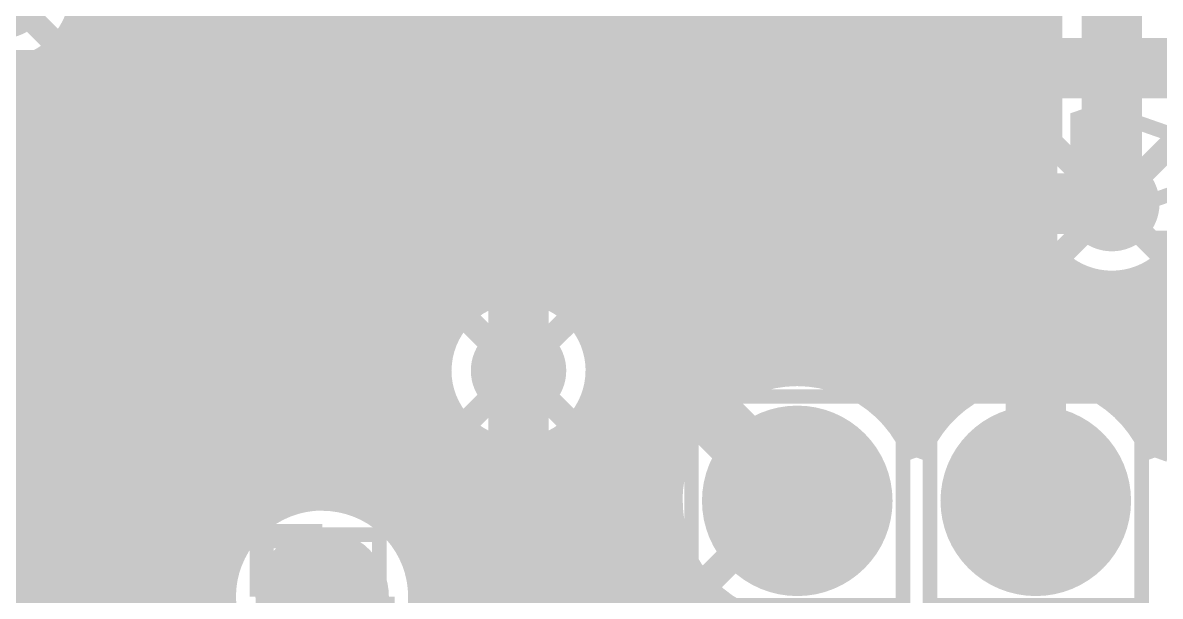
# Model space of a CAD drawing. Extents: x -5 to 90, y -49 to 54.
# Drawn here: x 19.26 to 31.19, y 18.03 to 24.05 of the extents above; entities that cross this region are included whole.
import ezdxf

# ---------------------------------------------------------------- set-up
doc = ezdxf.new("R2010")
doc.units = 0
doc.header["$MEASUREMENT"] = 0
doc.layers.get('0').update_dxf_attribs({"linetype": 'CONTINUOUS'})
for name, color, linetype in [('22-310-0_BOT', 7, 'CONTINUOUS'), ('22-310-0_DRD', 7, 'CONTINUOUS'), ('22-310-0_DRL', 2, 'CONTINUOUS'), ('22-310-0_SMB', 4, 'CONTINUOUS'), ('22-310-0_SMT', 3, 'CONTINUOUS'), ('22-310-0_SPT', 5, 'CONTINUOUS'), ('22-310-0_SSB', 10, 'CONTINUOUS'), ('22-310-0_SST', 14, 'CONTINUOUS'), ('22-310-0_TOP', 9, 'CONTINUOUS'), ('THRUHOLE_NPT', 11, 'CONTINUOUS'), ('THRUHOLE_TAP', 13, 'CONTINUOUS')]:
    doc.layers.add(name, color=color, linetype=linetype)

# ---------------------------------------------------------------- blocks, each defined once
blk = doc.blocks.new('ROUND_15')
at = {"const_width": 0.99949}
blk.add_lwpolyline([(-0.499744, 0, 1), (0.499744, 0, 1)], format="xyb", close=True, dxfattribs=at)
blk = doc.blocks.new('ROUND_19')
at = {"const_width": 0.69977}
blk.add_lwpolyline([(-0.349884, 0, 1), (0.349884, 0, 1)], format="xyb", close=True, dxfattribs=at)
blk = doc.blocks.new('ROUND_39')
at = {"const_width": 0.50038}
blk.add_lwpolyline([(-0.25019, 0, 1), (0.25019, 0, 1)], format="xyb", close=True, dxfattribs=at)
blk = doc.blocks.new('ROUND_48')
at = {"const_width": 0.59944}
blk.add_lwpolyline([(-0.29972, 0, 1), (0.29972, 0, 1)], format="xyb", close=True, dxfattribs=at)
blk = doc.blocks.new('ROUND_50')
at = {"const_width": 0.10033}
blk.add_lwpolyline([(-0.050164, 0, 1), (0.050164, 0, 1)], format="xyb", close=True, dxfattribs=at)
blk = doc.blocks.new('RECTANGLE_4')
blk.add_solid([(0.4826, 0.4064), (0.4826, -0.4064), (-0.4826, 0.4064), (-0.4826, -0.4064)])
blk = doc.blocks.new('ROUND_46')
at = {"const_width": 0.10033}
blk.add_lwpolyline([(-0.050164, 0, 1), (0.050164, 0, 1)], format="xyb", close=True, dxfattribs=at)

msp = doc.modelspace()

# ---------------------------------------------------------------- linework, layer by layer
at = {"layer": '22-310-0_BOT'}
for points, const_width in [([(20.0152, 45.085), (20.0152, 4.572)], 0.254), ([(28.702, 45.085), (28.702, 19.63674)], 0.254), ([(28.9306, 45.085), (28.9306, 19.95678)], 0.254), ([(29.1592, 45.085), (29.1592, 20.14474)], 0.254), ([(29.3878, 45.085), (29.3878, 20.26412)], 0.254), ([(29.6164, 45.085), (29.6164, 20.3327)], 0.254), ([(29.845, 45.085), (29.845, 20.3581)], 0.254), ([(30.6832, 22.1488), (30.6832, 39.1668)], 0.635), ([(30.0355, 38.64864), (30.0355, 22.66696)], 0.254), ([(20.2438, 37.80028), (20.2438, 10.46734)], 0.254), ([(21.209, 36.449), (21.209, 32.893), (24.4602, 29.6418), (24.4602, 20.3962)], 0.635), ([(20.4724, 36.06546), (20.4724, 10.8331)], 0.254), ([(20.701, 32.49168), (20.701, 11.0236)], 0.254), ([(20.9296, 32.25546), (20.9296, 11.13282)], 0.254), ([(21.1582, 32.02686), (21.1582, 11.18616)], 0.254), ([(21.3868, 31.79826), (21.3868, 18.20926)], 0.254), ([(21.6154, 31.56966), (21.6154, 18.69186)], 0.254), ([(21.844, 31.34106), (21.844, 18.88998)], 0.254), ([(22.0726, 31.11246), (22.0726, 19.00174)], 0.254), ([(22.3012, 30.88386), (22.3012, 19.05)], 0.254), ([(25.273, 30.81274), (25.273, 20.5613)], 0.254), ([(22.5298, 30.65526), (22.5298, 19.04492)], 0.254), ([(25.5016, 30.58414), (25.5016, 10.58164)], 0.254), ([(22.7584, 30.42666), (22.7584, 18.98904)], 0.254), ([(22.987, 30.19806), (22.987, 18.86966)], 0.254), ([(23.2156, 29.96946), (23.2156, 18.65122)], 0.254), ([(23.4442, 29.74086), (23.4442, 10.3886)], 0.254), ([(28.4734, 29.71546), (28.4734, 19.79422)], 0.254), ([(25.1079, 29.6418), (25.1079, 20.91436)], 0.254), ([(27.3304, 29.60878), (27.3304, 20.3581)], 0.254), ([(23.6728, 29.51226), (23.6728, 20.65782)], 0.254), ([(27.559, 29.48178), (27.559, 20.34794)], 0.254), ([(28.2448, 29.53258), (28.2448, 20.04314)], 0.254), ([(23.8125, 29.37256), (23.8125, 20.91436)], 0.254), ([(27.7876, 29.43098), (27.7876, 20.29714)], 0.254), ([(28.0162, 29.44622), (28.0162, 20.20062)], 0.254), ([(25.7302, 27.72664), (25.7302, 10.33272)], 0.254), ([(27.1018, 27.72664), (27.1018, 20.33016)], 0.254), ([(25.9588, 27.50058), (25.9588, 4.572)], 0.254), ([(26.8732, 27.50058), (26.8732, 20.2565)], 0.254), ([(26.1874, 27.39644), (26.1874, 19.6088)], 0.254), ([(26.416, 27.36342), (26.416, 19.94154)], 0.254), ([(26.6446, 27.39644), (26.6446, 20.13458)], 0.254), ([(23.8125, 24.003), (19.7866, 24.003)], 0.254), ([(19.7866, 24.00046), (19.7866, 10.53592)], 0.254), ([(30.0355, 24.003), (25.1079, 24.003)], 0.254), ([(23.8125, 23.7744), (19.61134, 23.7744)], 0.254), ([(30.0355, 23.7744), (25.1079, 23.7744)], 0.254), ([(19.558, 23.72868), (19.558, 10.86358)], 0.254), ([(23.8125, 23.5458), (17.83588, 23.5458)], 0.254), ([(19.3294, 23.60168), (19.3294, 11.03884)], 0.254), ([(30.0355, 23.5458), (25.1079, 23.5458)], 0.254), ([(23.8125, 23.3172), (17.6276, 23.3172)], 0.254), ([(30.0355, 23.3172), (25.1079, 23.3172)], 0.254), ([(23.8125, 23.0886), (17.6276, 23.0886)], 0.254), ([(30.0355, 23.0886), (25.1079, 23.0886)], 0.254), ([(23.8125, 22.86), (17.6276, 22.86)], 0.254), ([(30.0355, 22.86), (25.1079, 22.86)], 0.254), ([(23.8125, 22.6314), (17.6276, 22.6314)], 0.254), ([(30.00756, 22.6314), (25.1079, 22.6314)], 0.254), ([(23.8125, 22.4028), (17.6276, 22.4028)], 0.254), ([(29.89326, 22.4028), (25.1079, 22.4028)], 0.254), ([(23.8125, 22.1742), (17.6276, 22.1742)], 0.254), ([(29.85262, 22.1742), (25.1079, 22.1742)], 0.254), ([(23.8125, 21.9456), (17.6276, 21.9456)], 0.254), ([(29.87802, 21.9456), (25.1079, 21.9456)], 0.254), ([(23.8125, 21.717), (17.6276, 21.717)], 0.254), ([(29.97454, 21.717), (25.1079, 21.717)], 0.254), ([(23.8125, 21.4884), (17.6276, 21.4884)], 0.254), ([(30.18028, 21.4884), (25.1079, 21.4884)], 0.254), ([(30.0736, 21.58492), (30.0736, 20.3454)], 0.254), ([(36.90112, 21.4884), (31.18612, 21.4884)], 0.254), ([(31.2166, 21.5138), (31.2166, 19.66468)], 0.254), ([(30.3022, 21.4122), (30.3022, 20.29206)], 0.254), ([(30.988, 21.37664), (30.988, 19.77136)], 0.254), ([(23.8125, 21.2598), (17.6276, 21.2598)], 0.254), ([(36.90112, 21.2598), (25.1079, 21.2598)], 0.254), ([(30.5308, 21.33346), (30.5308, 20.193)], 0.254), ([(30.7594, 21.3233), (30.7594, 20.03044)], 0.254), ([(23.8125, 21.0312), (17.6276, 21.0312)], 0.254), ([(36.90112, 21.0312), (25.1079, 21.0312)], 0.254), ([(23.7363, 20.8026), (17.6276, 20.8026)], 0.254), ([(36.90112, 20.8026), (25.1841, 20.8026)], 0.254), ([(23.64994, 20.574), (17.6276, 20.574)], 0.254), ([(36.90112, 20.574), (25.27046, 20.574)], 0.254), ([(23.63216, 20.3454), (17.6276, 20.3454)], 0.254), ([(27.18816, 20.3454), (25.28824, 20.3454)], 0.254), ([(29.69006, 20.3454), (27.57932, 20.3454)], 0.254), ([(32.18942, 20.3454), (30.07868, 20.3454)], 0.254), ([(25.273, 20.22856), (25.273, 10.69594)], 0.254), ([(23.67788, 20.1168), (17.6276, 20.1168)], 0.254), ([(23.6728, 20.13458), (23.6728, 10.3886)], 0.254), ([(26.61666, 20.1168), (25.23998, 20.1168)], 0.254), ([(29.11856, 20.1168), (28.15082, 20.1168)], 0.254), ([(31.61792, 20.1168), (30.65018, 20.1168)], 0.254), ([(23.80488, 19.8882), (17.6276, 19.8882)], 0.254), ([(25.0444, 19.80692), (25.0444, 10.73404)], 0.254), ([(26.36774, 19.8882), (25.11552, 19.8882)], 0.254), ([(28.86964, 19.8882), (28.39974, 19.8882)], 0.254), ([(31.369, 19.8882), (30.8991, 19.8882)], 0.254), ([(23.9014, 19.78152), (23.9014, 10.3886)], 0.254), ([(24.07666, 19.6596), (17.72666, 19.6596)], 0.254), ([(24.13, 19.6342), (24.13, 10.3886)], 0.254), ([(24.3586, 19.57324), (24.3586, 10.40892)], 0.254), ([(24.5872, 19.57578), (24.5872, 10.61466)], 0.254), ([(24.8158, 19.6469), (24.8158, 10.71118)], 0.254), ([(26.2128, 19.6596), (24.8412, 19.6596)], 0.254), ([(28.71216, 19.6596), (28.55468, 19.6596)], 0.254), ([(31.21406, 19.6596), (31.05658, 19.6596)], 0.254), ([(26.11628, 19.431), (17.95526, 19.431)], 0.254), ([(26.06548, 19.2024), (18.66392, 19.2024)], 0.254), ([(21.99894, 18.9738), (18.86966, 18.9738)], 0.254), ([(26.05532, 18.9738), (22.79904, 18.9738)], 0.254), ([(21.66366, 18.7452), (18.96618, 18.7452)], 0.254), ([(26.0858, 18.7452), (23.13432, 18.7452)], 0.254), ([(21.49348, 18.5166), (18.98904, 18.5166)], 0.254), ([(26.15692, 18.5166), (23.3045, 18.5166)], 0.254), ([(26.1874, 18.45056), (26.1874, 4.572)], 0.254), ([(21.40458, 18.288), (18.95094, 18.288)], 0.254), ([(26.27884, 18.288), (23.3934, 18.288)], 0.254), ([(21.36902, 18.0594), (18.83664, 18.0594)], 0.254), ([(26.47442, 18.0594), (23.42896, 18.0594)], 0.254), ([(26.416, 18.11782), (26.416, 17.70888)], 0.254), ([(26.6446, 17.92478), (26.6446, 17.70888)], 0.254)]:
    msp.add_lwpolyline(points, dxfattribs=dict(at, const_width=const_width))
at = {"layer": '22-310-0_BOT', "const_width": 0.254}
for points in [[(19.05, 23.55342, 0.4142136), (19.88058, 24.384)], [(30.0355, 22.66696, 0.1703036), (29.85374, 22.1488)], [(29.85262, 22.1488, 0.4142136), (30.6832, 21.31822)], [(30.6832, 21.31822, 0.4142136), (31.51378, 22.1488)], [(23.8125, 20.91436, 0.1703036), (23.63074, 20.3962)], [(25.29078, 20.3962, 0.1703033), (25.10877, 20.91506)], [(23.62962, 20.3962, 0.4142136), (24.4602, 19.56562)], [(24.4602, 19.56562, 0.4142136), (25.29078, 20.3962)], [(27.38374, 20.36064, 0.4142136), (26.05278, 19.02968)], [(28.63342, 19.48434, 0.3153354), (27.38374, 20.36064)], [(29.88564, 20.36064, 0.3155146), (28.63342, 19.48434)], [(31.13532, 19.48434, 0.3153354), (29.88564, 20.36064)], [(32.385, 20.36064, 0.3153358), (31.13532, 19.48434)], [(22.40026, 19.05508, 0.4142136), (21.36902, 18.02384)], [(23.42896, 18.02384, 0.4142136), (22.40026, 19.05254)], [(26.05532, 19.02968, 0.3787836), (27.22118, 17.70888)], [(21.36902, 18.02384, 0.4142136), (22.40026, 16.9926)], [(22.40026, 16.99514, 0.4142136), (23.42896, 18.02384)]]:
    msp.add_lwpolyline(points, format="xyb", dxfattribs=at)
at = {"layer": '22-310-0_DRD', "const_width": 0.254}
for points in [[(19.685, 23.749), (18.415, 25.019)], [(31.3182, 22.7838), (30.0482, 21.5138)], [(31.3182, 21.5138), (30.0482, 22.7838)], [(25.0952, 21.0312), (23.8252, 19.7612)], [(25.0952, 19.7612), (23.8252, 21.0312)], [(26.74874, 19.66468), (26.74874, 18.39468)], [(28.01874, 19.66468), (26.74874, 19.66468)], [(28.01874, 19.66468), (26.74874, 18.39468)], [(28.01874, 18.39468), (26.74874, 19.66468)], [(28.01874, 18.39468), (28.01874, 19.66468)], [(29.25064, 19.66468), (29.25064, 18.39468)], [(30.52064, 19.66468), (29.25064, 19.66468)], [(30.52064, 19.66468), (29.25064, 18.39468)], [(30.52064, 18.39468), (29.25064, 19.66468)], [(30.52064, 18.39468), (30.52064, 19.66468)], [(21.76526, 18.65884), (21.76526, 18.02384)], [(22.40026, 18.65884), (21.76526, 18.65884)], [(22.40026, 17.38884), (22.40026, 18.65884)], [(26.74874, 18.39468), (28.01874, 18.39468)], [(29.25064, 18.39468), (30.52064, 18.39468)], [(21.76526, 18.02384), (23.03526, 18.02384)], [(23.03526, 18.02384), (23.03526, 17.38884)]]:
    msp.add_lwpolyline(points, dxfattribs=at)
at = {"layer": '22-310-0_SSB', "const_width": 0.1524}
for points in [[(19.5199, 19.45894), (19.40306, 19.28876), (19.1643, 19.28876), (19.04746, 19.45894), (19.04746, 19.62658), (19.28368, 19.96694), (19.04746, 20.30476), (19.5199, 20.30476)], [(19.88566, 19.45894), (19.94408, 19.28876), (20.29968, 19.28876), (20.3581, 19.45894), (20.3581, 20.13458), (20.29968, 20.30476), (19.94408, 20.30476), (19.88566, 20.13458)], [(21.13788, 19.28876), (21.1963, 19.45894), (21.1963, 20.13458), (21.13788, 20.30476), (20.78228, 20.30476), (20.72386, 20.13458), (20.72386, 19.45894), (20.78228, 19.28876), (21.13788, 19.28876)], [(22.9997, 18.67408), (22.9997, 4.37388), (17.00022, 4.37388), (17.00022, 18.67408), (22.9997, 18.67408)]]:
    msp.add_lwpolyline(points, dxfattribs=at)
for points in [[(22.40026, 18.2245, 0.4142136), (22.1996, 18.02384)], [(22.59838, 18.02384, 0.4142136), (22.40026, 18.22196)], [(22.1996, 18.02384, 0.4142136), (22.40026, 17.82318)], [(22.40026, 17.82318, 0.4142136), (22.60092, 18.02384)]]:
    msp.add_lwpolyline(points, format="xyb", dxfattribs=at)
at = {"layer": '22-310-0_SST', "const_width": 0.1524}
for points in [[(23.77694, 24.46274), (23.77694, 23.9903)], [(26.8605, 21.3995), (26.8605, 24.3205), (25.2222, 24.3205), (25.2222, 21.3995), (26.8605, 21.3995)], [(30.0355, 21.3995), (30.0355, 24.3205), (28.3972, 24.3205), (28.3972, 21.3995), (30.0355, 21.3995)], [(19.8755, 20.7645), (19.8755, 23.6855), (18.2372, 23.6855), (18.2372, 20.7645), (19.8755, 20.7645)], [(21.30806, 23.19528), (21.30806, 22.95906)], [(24.86406, 22.8727), (23.84806, 23.2283), (23.84806, 22.75586)], [(27.65806, 23.16988), (27.49042, 23.2283), (27.32024, 23.2283), (27.15006, 23.16988), (27.15006, 22.81428), (27.32024, 22.75586), (27.49042, 22.75586), (27.65806, 22.81428), (27.65806, 23.16988), (27.82824, 23.2283), (27.99842, 23.2283), (28.16606, 23.16988), (28.16606, 22.81428), (27.99842, 22.75586), (27.82824, 22.75586), (27.65806, 22.81428)], [(21.30806, 23.0759), (20.29206, 23.0759), (20.46224, 22.95906)], [(30.83306, 23.04288), (30.83306, 22.68728), (30.66542, 22.62886), (30.49524, 22.62886), (30.32506, 22.68728), (30.32506, 23.04288), (30.49524, 23.1013), (30.66542, 23.1013), (31.34106, 22.86508)], [(21.30806, 22.47646), (21.30806, 22.2377)], [(21.30806, 22.35708), (20.29206, 22.35708), (20.46224, 22.2377)], [(24.35606, 21.91766), (24.35606, 22.27326), (24.18842, 22.3901), (24.01824, 22.3901), (23.84806, 22.27326), (23.84806, 21.91766), (24.86406, 21.91766)], [(24.35606, 22.2123), (24.86406, 22.3901)], [(27.65806, 21.91766), (27.65806, 22.27326), (27.49042, 22.3901), (27.32024, 22.3901), (27.15006, 22.27326), (27.15006, 21.91766), (28.16606, 21.91766)], [(27.65806, 22.2123), (28.16606, 22.3901)], [(30.83306, 21.79066), (30.83306, 22.14626), (30.66542, 22.2631), (30.49524, 22.2631), (30.32506, 22.14626), (30.32506, 21.79066), (31.34106, 21.79066)], [(30.83306, 22.0853), (31.34106, 22.2631)], [(20.80006, 21.28266), (20.80006, 21.63826), (20.63242, 21.7551), (20.46224, 21.7551), (20.29206, 21.63826), (20.29206, 21.28266), (21.30806, 21.28266)], [(20.80006, 21.5773), (21.30806, 21.7551)], [(21.81606, 20.77466), (21.81606, 20.29968), (21.14042, 20.77466), (20.97024, 20.77466), (20.80006, 20.7137), (20.80006, 20.3581), (20.97024, 20.29968)], [(30.18536, 13.95984), (29.78404, 13.95984), (29.78404, 14.79042), (25.66416, 14.79042), (25.66416, 20.76958), (39.10584, 20.76958), (39.10584, 14.79042), (34.98596, 14.79042), (34.98596, 13.95984), (34.58464, 13.95984), (34.58464, 12.77874), (30.18536, 12.77874), (30.18536, 13.95984), (30.18536, 15.43558), (30.99562, 15.43558)], [(28.49372, 20.12442), (26.27376, 20.12442), (26.27376, 17.93494), (28.49372, 17.93494), (28.49372, 20.12442)], [(30.99562, 20.12442), (28.77566, 20.12442), (28.77566, 17.93494), (30.99562, 17.93494), (30.99562, 20.12442)], [(21.81606, 19.93646), (21.81606, 19.6977)], [(21.81606, 19.81708), (20.80006, 19.81708), (20.97024, 19.6977)], [(27.06624, 19.34718), (27.06624, 18.71218), (27.70124, 18.71218), (27.70124, 19.34718), (27.06624, 19.34718), (27.2161, 19.19732), (27.2161, 18.86204), (27.55138, 18.86204), (27.55138, 19.19732), (27.2161, 19.19732)], [(27.70124, 19.34718), (27.55138, 19.19732)], [(29.56814, 19.34718), (29.56814, 18.71218), (30.20314, 18.71218), (30.05328, 18.86204), (30.05328, 19.19732), (30.20314, 19.34718), (29.56814, 19.34718), (29.718, 19.19732), (29.718, 18.86204), (30.05328, 18.86204)], [(30.20314, 19.34718), (30.20314, 18.71218)], [(21.30806, 18.74266), (21.30806, 19.09826), (21.14042, 19.2151), (20.97024, 19.2151), (20.80006, 19.09826), (20.80006, 18.74266), (21.81606, 18.74266)], [(21.30806, 19.0373), (21.81606, 19.2151)], [(29.718, 19.19732), (30.05328, 19.19732)], [(19.08302, 18.58264), (19.2532, 18.69948), (19.2532, 18.93824), (19.08302, 19.05508), (18.91538, 19.05508), (18.57502, 18.81886), (18.2372, 19.05508), (18.2372, 18.58264)], [(20.37842, 18.56486), (20.54606, 18.62328), (20.54606, 18.97888), (20.37842, 19.0373), (20.03806, 19.0373), (19.87042, 18.92046), (19.87042, 18.56486), (19.53006, 18.56486), (19.53006, 19.0373)], [(24.66594, 18.57502), (24.66594, 18.93062), (24.83612, 18.98904), (25.00376, 18.98904), (25.17394, 18.93062), (25.17394, 18.57502), (25.00376, 18.5166), (24.83612, 18.5166), (24.15794, 18.75282)], [(27.06624, 18.71218), (27.2161, 18.86204)], [(27.70124, 18.71218), (27.55138, 18.86204)], [(29.56814, 18.71218), (29.718, 18.86204)], [(18.2372, 18.21688), (19.08302, 18.21688), (19.2532, 18.15846), (19.2532, 17.80286), (19.08302, 17.74444), (18.2372, 17.74444)], [(20.37842, 18.1991), (20.54606, 18.14068), (20.54606, 17.78508), (20.37842, 17.72666), (19.70024, 17.72666), (19.53006, 17.78508), (19.53006, 18.14068), (19.70024, 18.1991)], [(25.17394, 18.15084), (25.17394, 17.91462)], [(25.17394, 18.034), (24.15794, 18.034), (24.32812, 17.91462)]]:
    msp.add_lwpolyline(points, dxfattribs=at)
at = {"layer": '22-310-0_TOP'}
for points, const_width in [([(23.2156, 29.7434), (23.2156, 18.65122)], 0.254), ([(23.4442, 29.7434), (23.4442, 16.51)], 0.254), ([(23.6728, 29.7434), (23.6728, 20.65782)], 0.254), ([(23.9014, 29.7434), (23.9014, 21.00834)], 0.254), ([(21.3868, 28.8036), (21.3868, 21.8059)], 0.254), ([(21.6154, 27.1272), (21.6154, 18.69186)], 0.254), ([(21.844, 27.1272), (21.844, 18.88998)], 0.254), ([(22.0726, 27.1272), (22.0726, 19.00174)], 0.254), ([(22.3012, 27.1272), (22.3012, 19.05)], 0.254), ([(22.5298, 27.1272), (22.5298, 19.04492)], 0.254), ([(22.7584, 27.1272), (22.7584, 18.98904)], 0.254), ([(22.987, 27.1272), (22.987, 18.86966)], 0.254), ([(20.701, 26.74874), (20.701, 22.52726)], 0.254), ([(20.9296, 26.7589), (20.9296, 22.29866)], 0.254), ([(21.1582, 26.7589), (21.1582, 22.07006)], 0.254), ([(24.13, 26.7716), (24.13, 21.1582)], 0.254), ([(20.4724, 26.52014), (20.4724, 22.75586)], 0.254), ([(24.3586, 26.5811), (24.3586, 21.21916)], 0.254), ([(24.5872, 26.49474), (24.5872, 21.21662)], 0.254), ([(25.0444, 26.52268), (25.0444, 20.98548)], 0.254), ([(24.8158, 26.47696), (24.8158, 21.1455)], 0.254), ([(20.2438, 26.29154), (20.2438, 22.98446)], 0.254), ([(20.0152, 26.06294), (20.0152, 23.21306)], 0.254), ([(25.2222, 24.3078), (25.2222, 22.8854)], 0.254), ([(25.2222, 24.1046), (19.82978, 24.1046)], 0.254), ([(19.7866, 24.00046), (19.7866, 23.6728)], 0.254), ([(25.2222, 23.876), (19.70532, 23.876)], 0.254), ([(29.21, 23.5712), (26.035, 23.5712)], 0.635), ([(32.385, 23.5712), (29.21, 23.5712)], 0.635), ([(19.5326, 23.70836), (19.5326, 23.6728)], 0.254), ([(19.8628, 23.6728), (19.5326, 23.6728)], 0.254), ([(19.558, 23.72868), (19.558, 23.6728)], 0.254), ([(19.8628, 23.6728), (19.8628, 23.34514)], 0.254), ([(25.2222, 23.6474), (19.8628, 23.6474)], 0.254), ([(25.2222, 23.4188), (19.8628, 23.4188)], 0.254), ([(19.94916, 23.27656), (21.29028, 21.93544)], 0.254), ([(25.2222, 23.1902), (20.03806, 23.1902)], 0.254), ([(20.955, 16.5862), (20.955, 21.59), (19.6088, 22.9362), (19.05, 22.9362)], 0.3048), ([(25.2222, 22.9616), (20.26666, 22.9616)], 0.254), ([(25.2222, 22.8854), (25.2222, 22.8346)], 0.254), ([(25.2222, 22.8346), (25.2222, 21.4122)], 0.254), ([(25.2222, 22.733), (20.49526, 22.733)], 0.254), ([(25.2222, 22.5044), (20.72386, 22.5044)], 0.254), ([(26.035, 22.1488), (26.035, 20.38096), (27.38374, 19.02968)], 0.635), ([(29.21, 22.1488), (30.6832, 22.1488)], 0.635), ([(29.88564, 19.02968), (29.88564, 20.27936), (29.21, 20.955), (29.21, 22.1488)], 0.635), ([(25.2222, 22.2758), (20.95246, 22.2758)], 0.254), ([(19.8628, 21.99894), (19.8628, 20.7772)], 0.254), ([(19.8628, 21.99894), (20.4724, 21.38934)], 0.254), ([(25.2222, 22.0472), (21.18106, 22.0472)], 0.254), ([(20.0152, 21.84654), (20.0152, 5.8928)], 0.254), ([(20.04314, 21.8186), (19.8628, 21.8186)], 0.254), ([(25.2222, 21.8186), (21.37918, 21.8186)], 0.254), ([(20.27174, 21.59), (19.8628, 21.59)], 0.254), ([(20.2438, 21.61794), (20.2438, 17.3228)], 0.254), ([(25.2222, 21.59), (21.4376, 21.59)], 0.254), ([(21.4376, 21.59), (21.4376, 18.39214)], 0.254), ([(20.4724, 21.3614), (19.8628, 21.3614)], 0.254), ([(20.4724, 21.38934), (20.4724, 17.3228)], 0.254), ([(20.4724, 21.38934), (20.4724, 17.3228)], 0.254), ([(25.3873, 21.3614), (21.4376, 21.3614)], 0.254), ([(25.3873, 21.4122), (25.2222, 21.4122)], 0.254), ([(25.273, 21.4122), (25.273, 20.5613)], 0.254), ([(25.3873, 21.4122), (25.3873, 20.38096)], 0.254), ([(20.4724, 21.1328), (19.8628, 21.1328)], 0.254), ([(24.07666, 21.1328), (21.4376, 21.1328)], 0.254), ([(25.3873, 21.1328), (24.8412, 21.1328)], 0.254), ([(20.4724, 20.9042), (19.8628, 20.9042)], 0.254), ([(23.80488, 20.9042), (21.4376, 20.9042)], 0.254), ([(25.3873, 20.9042), (25.11552, 20.9042)], 0.254), ([(19.8628, 20.7772), (19.5326, 20.7772)], 0.254), ([(19.5326, 20.7772), (19.5326, 19.685)], 0.254), ([(19.558, 20.7772), (19.558, 17.3228)], 0.254), ([(19.7866, 20.7772), (19.7866, 17.3228)], 0.254), ([(20.4724, 20.6756), (19.5326, 20.6756)], 0.254), ([(23.67788, 20.6756), (21.4376, 20.6756)], 0.254), ([(25.3873, 20.6756), (25.23998, 20.6756)], 0.254), ([(24.4602, 20.3962), (24.4602, 16.6116), (23.495, 15.6464)], 0.635), ([(20.4724, 20.447), (19.5326, 20.447)], 0.254), ([(23.63216, 20.447), (21.4376, 20.447)], 0.254), ([(25.3873, 20.447), (25.28824, 20.447)], 0.254), ([(20.4724, 20.2184), (19.5326, 20.2184)], 0.254), ([(23.64994, 20.2184), (21.4376, 20.2184)], 0.254), ([(25.40762, 20.2184), (25.27046, 20.2184)], 0.254), ([(25.273, 20.22856), (25.273, 17.69364)], 0.254), ([(23.6728, 20.13458), (23.6728, 16.7386)], 0.254), ([(20.4724, 19.9898), (19.5326, 19.9898)], 0.254), ([(23.7363, 19.9898), (21.4376, 19.9898)], 0.254), ([(25.51684, 19.9898), (25.1841, 19.9898)], 0.254), ([(25.5016, 20.01266), (25.5016, 17.92986)], 0.254), ([(25.57526, 19.92122), (26.10358, 19.3929)], 0.254), ([(23.8125, 19.87804), (23.8125, 16.8783)], 0.254), ([(25.1079, 19.87804), (25.1079, 16.6116)], 0.254), ([(20.4724, 19.7612), (19.5326, 19.7612)], 0.254), ([(19.5326, 19.685), (19.5326, 17.3228)], 0.254), ([(23.8125, 19.7612), (21.4376, 19.7612)], 0.254), ([(25.73782, 19.7612), (25.1079, 19.7612)], 0.254), ([(25.7302, 19.76882), (25.7302, 18.15846)], 0.254), ([(20.4724, 19.5326), (19.5326, 19.5326)], 0.254), ([(23.8125, 19.5326), (21.4376, 19.5326)], 0.254), ([(25.96642, 19.5326), (25.1079, 19.5326)], 0.254), ([(25.9588, 19.54022), (25.9588, 18.38706)], 0.254), ([(20.4724, 19.304), (19.5326, 19.304)], 0.254), ([(23.8125, 19.304), (21.4376, 19.304)], 0.254), ([(26.08326, 19.304), (25.1079, 19.304)], 0.254), ([(27.38374, 19.02968), (27.28468, 19.02968), (25.654, 17.399), (25.654, 11.43), (26.289, 10.795), (26.289, 3.81), (25.019, 2.54), (13.589, 2.54), (12.7, 3.429), (12.7, 3.937)], 0.3048), ([(20.4724, 19.0754), (19.5326, 19.0754)], 0.254), ([(23.8125, 19.0754), (21.4376, 19.0754)], 0.254), ([(26.05532, 19.0754), (25.1079, 19.0754)], 0.254), ([(20.4724, 18.8468), (19.5326, 18.8468)], 0.254), ([(21.7805, 18.8468), (21.4376, 18.8468)], 0.254), ([(23.8125, 18.8468), (23.01748, 18.8468)], 0.254), ([(26.06548, 18.8468), (25.1079, 18.8468)], 0.254), ([(20.4724, 18.6182), (19.5326, 18.6182)], 0.254), ([(21.55698, 18.6182), (21.4376, 18.6182)], 0.254), ([(23.8125, 18.6182), (23.241, 18.6182)], 0.254), ([(26.11882, 18.6182), (25.1079, 18.6182)], 0.254), ([(26.1366, 18.56486), (25.31872, 17.74444)], 0.254), ([(20.4724, 18.3896), (19.5326, 18.3896)], 0.254), ([(23.8125, 18.3896), (23.36292, 18.3896)], 0.254), ([(25.96134, 18.3896), (25.1079, 18.3896)], 0.254), ([(20.4724, 18.161), (19.5326, 18.161)], 0.254), ([(23.8125, 18.161), (23.4188, 18.161)], 0.254), ([(25.73274, 18.161), (25.1079, 18.161)], 0.254), ([(20.4724, 17.9324), (19.5326, 17.9324)], 0.254), ([(23.8125, 17.9324), (23.42388, 17.9324)], 0.254), ([(25.50414, 17.9324), (25.1079, 17.9324)], 0.254)]:
    msp.add_lwpolyline(points, dxfattribs=dict(at, const_width=const_width))
at = {"layer": '22-310-0_TOP', "const_width": 0.254}
for points in [[(19.5326, 23.70836, 0.2422133), (19.8803, 24.384)], [(19.94916, 23.27656, 0.0574621), (19.86277, 23.34509)], [(19.94916, 23.27656, 0.0574621), (19.86277, 23.34509)], [(21.4376, 21.59, 0.1989124), (21.29625, 21.93125)], [(24.4602, 21.22678, 0.4142136), (23.62962, 20.3962)], [(25.29078, 20.3962, 0.4142136), (24.4602, 21.22678)], [(23.62962, 20.3962, 0.1703034), (23.81162, 19.87734)], [(25.1079, 19.87804, 0.1703036), (25.28966, 20.3962)], [(25.3873, 20.38096, 0.1989124), (25.57701, 19.92297)], [(26.10358, 19.3929, 0.0692263), (26.05305, 19.02968)], [(22.40026, 19.05508, 0.3108144), (21.4376, 18.39214)], [(23.42896, 18.02384, 0.4142136), (22.40026, 19.05254)], [(26.05532, 19.02968, 0.0894275), (26.13896, 18.56574)], [(22.40026, 16.99514, 0.4142136), (23.42896, 18.02384)]]:
    msp.add_lwpolyline(points, format="xyb", dxfattribs=at)

# ---------------------------------------------------------------- block references
at = {"layer": '22-310-0_BOT'}
for name, p in [('ROUND_39', (19.05, 24.384)), ('ROUND_39', (30.6832, 22.1488)), ('ROUND_39', (24.4602, 20.3962)), ('ROUND_15', (27.38374, 19.02968)), ('ROUND_15', (29.88564, 19.02968)), ('ROUND_19', (22.40026, 18.02384))]:
    msp.add_blockref(name, p, dxfattribs=at)
at = {"layer": '22-310-0_DRL'}
for name, p in [('ROUND_50', (30.6832, 22.1488)), ('ROUND_50', (24.4602, 20.3962)), ('ROUND_48', (27.38374, 19.02968)), ('ROUND_48', (29.88564, 19.02968)), ('ROUND_19', (22.40026, 18.02384))]:
    msp.add_blockref(name, p, dxfattribs=at)
at = {"layer": '22-310-0_SMB'}
for p in [(27.38374, 19.02968), (29.88564, 19.02968)]:
    msp.add_blockref('ROUND_15', p, dxfattribs=at)
at = {"layer": '22-310-0_SMT'}
for name, p in [('RECTANGLE_4', (26.035, 23.5712)), ('RECTANGLE_4', (29.21, 23.5712)), ('RECTANGLE_4', (19.05, 22.9362)), ('RECTANGLE_4', (26.035, 22.1488)), ('RECTANGLE_4', (29.21, 22.1488)), ('RECTANGLE_4', (19.05, 21.5138)), ('ROUND_15', (27.38374, 19.02968)), ('ROUND_15', (29.88564, 19.02968))]:
    msp.add_blockref(name, p, dxfattribs=at)
at = {"layer": '22-310-0_SPT'}
for p in [(26.035, 23.5712), (29.21, 23.5712), (19.05, 22.9362), (26.035, 22.1488), (29.21, 22.1488), (19.05, 21.5138)]:
    msp.add_blockref('RECTANGLE_4', p, dxfattribs=at)
at = {"layer": '22-310-0_TOP'}
for name, p in [('ROUND_39', (19.05, 24.384)), ('RECTANGLE_4', (26.035, 23.5712)), ('RECTANGLE_4', (29.21, 23.5712)), ('RECTANGLE_4', (19.05, 22.9362)), ('RECTANGLE_4', (26.035, 22.1488)), ('RECTANGLE_4', (29.21, 22.1488)), ('ROUND_39', (30.6832, 22.1488)), ('RECTANGLE_4', (19.05, 21.5138)), ('ROUND_39', (24.4602, 20.3962)), ('ROUND_15', (27.38374, 19.02968)), ('ROUND_15', (29.88564, 19.02968)), ('ROUND_19', (22.40026, 18.02384))]:
    msp.add_blockref(name, p, dxfattribs=at)
at = {"layer": 'THRUHOLE_NPT'}
msp.add_blockref('ROUND_19', (22.40026, 18.02384), dxfattribs=at)
at = {"layer": 'THRUHOLE_TAP'}
for name, p in [('ROUND_46', (30.6832, 22.1488)), ('ROUND_46', (24.4602, 20.3962)), ('ROUND_48', (27.38374, 19.02968)), ('ROUND_48', (29.88564, 19.02968))]:
    msp.add_blockref(name, p, dxfattribs=at)

doc.saveas('drawing.dxf')
